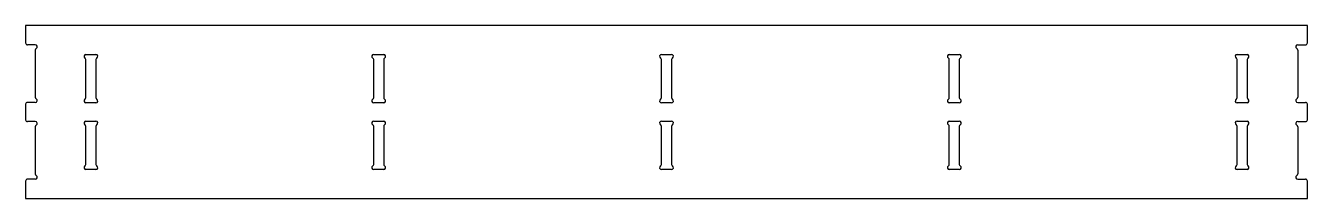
# Model space of a CAD drawing. Header units: millimetres. Extents: x -334 to 334, y 0 to 90.
import ezdxf

# ---------------------------------------------------------------- set-up
doc = ezdxf.new("R2010")
doc.units = ezdxf.units.MM

msp = doc.modelspace()

# ---------------------------------------------------------------- linework, layer by layer
at = {"color": 7, "linetype": 'Continuous', "lineweight": 25}
for p, q in [((334, 90), (-334, 90)), ((-334, 90), (-334, 81)), ((334, 81), (334, 90)), ((-329, 80), (-333, 80)), ((-329, 77.27), (-329, 52.73)), ((-302.6, 75), (-297.4, 75)), ((-152.6, 75), (-147.4, 75)), ((-2.6, 75), (2.6, 75)), ((147.4, 75), (152.6, 75)), ((297.4, 75), (302.6, 75)), ((329, 80), (333, 80)), ((329, 77.27), (329, 52.73)), ((-302.6, 52.53), (-302.6, 72.27)), ((-297.4, 72.27), (-297.4, 52.53)), ((-152.6, 52.53), (-152.6, 72.27)), ((-147.4, 72.27), (-147.4, 52.53)), ((-2.6, 52.53), (-2.6, 72.27)), ((2.6, 72.27), (2.6, 52.53)), ((147.4, 52.53), (147.4, 72.27)), ((152.6, 72.27), (152.6, 52.53)), ((297.4, 52.53), (297.4, 72.27)), ((302.6, 72.27), (302.6, 52.53)), ((-334, 49), (-334, 41)), ((-329, 50), (-333, 50)), ((-297.4, 49.8), (-302.6, 49.8)), ((-147.4, 49.8), (-152.6, 49.8)), ((2.6, 49.8), (-2.6, 49.8)), ((152.6, 49.8), (147.4, 49.8)), ((302.6, 49.8), (297.4, 49.8)), ((329, 50), (333, 50)), ((334, 41), (334, 49)), ((-302.6, 40.2), (-297.4, 40.2)), ((-152.6, 40.2), (-147.4, 40.2)), ((-2.6, 40.2), (2.6, 40.2)), ((147.4, 40.2), (152.6, 40.2)), ((297.4, 40.2), (302.6, 40.2)), ((-329, 40), (-333, 40)), ((-329, 37.27), (-329, 12.73)), ((-302.6, 17.73), (-302.6, 37.47)), ((-297.4, 37.47), (-297.4, 17.73)), ((-152.6, 17.73), (-152.6, 37.47)), ((-147.4, 37.47), (-147.4, 17.73)), ((-2.6, 17.73), (-2.6, 37.47)), ((2.6, 37.47), (2.6, 17.73)), ((147.4, 17.73), (147.4, 37.47)), ((152.6, 37.47), (152.6, 17.73)), ((297.4, 17.73), (297.4, 37.47)), ((302.6, 37.47), (302.6, 17.73)), ((329, 40), (333, 40)), ((329, 37.27), (329, 12.73)), ((-297.4, 15), (-302.6, 15)), ((-147.4, 15), (-152.6, 15)), ((2.6, 15), (-2.6, 15)), ((152.6, 15), (147.4, 15)), ((302.6, 15), (297.4, 15)), ((-334, 9), (-334, 0)), ((-329, 10), (-333, 10)), ((329, 10), (333, 10)), ((334, 0), (334, 9)), ((-334, 0), (334, 0))]:
    msp.add_line(p, q, dxfattribs=at)
for centre, start, end in [((-333, 81), 180, 270), ((333, 81), 270, 0), ((-329, 79), 300, 90), ((-328, 77.27), 120, 180), ((-302.6, 74), 90, 240), ((-297.4, 74), 300, 90), ((-152.6, 74), 90, 240), ((-147.4, 74), 300, 90), ((-2.6, 74), 90, 240), ((2.6, 74), 300, 90), ((147.4, 74), 90, 240), ((152.6, 74), 300, 90), ((297.4, 74), 90, 240), ((302.6, 74), 300, 90), ((329, 79), 90, 240), ((328, 77.27), 0, 60), ((-303.6, 72.27), 0, 60), ((-296.4, 72.27), 120, 180), ((-153.6, 72.27), 0, 60), ((-146.4, 72.27), 120, 180), ((-3.6, 72.27), 0, 60), ((3.6, 72.27), 120, 180), ((146.4, 72.27), 0, 60), ((153.6, 72.27), 120, 180), ((296.4, 72.27), 0, 60), ((303.6, 72.27), 120, 180), ((-333, 49), 90, 180), ((-328, 52.73), 180, 240), ((-329, 51), 270, 60), ((-302.6, 50.8), 120, 270), ((-303.6, 52.53), 300, 0), ((-296.4, 52.53), 180, 240), ((-297.4, 50.8), 270, 60), ((-152.6, 50.8), 120, 270), ((-153.6, 52.53), 300, 0), ((-146.4, 52.53), 180, 240), ((-147.4, 50.8), 270, 60), ((-2.6, 50.8), 120, 270), ((-3.6, 52.53), 300, 0), ((3.6, 52.53), 180, 240), ((2.6, 50.8), 270, 60), ((147.4, 50.8), 120, 270), ((146.4, 52.53), 300, 0), ((153.6, 52.53), 180, 240), ((152.6, 50.8), 270, 60), ((297.4, 50.8), 120, 270), ((296.4, 52.53), 300, 0), ((303.6, 52.53), 180, 240), ((302.6, 50.8), 270, 60), ((329, 51), 120, 270), ((328, 52.73), 300, 0), ((333, 49), 0, 90), ((-333, 41), 180, 270), ((-302.6, 39.2), 90, 240), ((-297.4, 39.2), 300, 90), ((-152.6, 39.2), 90, 240), ((-147.4, 39.2), 300, 90), ((-2.6, 39.2), 90, 240), ((2.6, 39.2), 300, 90), ((147.4, 39.2), 90, 240), ((152.6, 39.2), 300, 90), ((297.4, 39.2), 90, 240), ((302.6, 39.2), 300, 90), ((333, 41), 270, 0), ((-329, 39), 300, 90), ((-328, 37.27), 120, 180), ((-303.6, 37.47), 0, 60), ((-296.4, 37.47), 120, 180), ((-153.6, 37.47), 0, 60), ((-146.4, 37.47), 120, 180), ((-3.6, 37.47), 0, 60), ((3.6, 37.47), 120, 180), ((146.4, 37.47), 0, 60), ((153.6, 37.47), 120, 180), ((296.4, 37.47), 0, 60), ((303.6, 37.47), 120, 180), ((329, 39), 90, 240), ((328, 37.27), 0, 60), ((-302.6, 16), 120, 270), ((-303.6, 17.73), 300, 0), ((-296.4, 17.73), 180, 240), ((-297.4, 16), 270, 60), ((-152.6, 16), 120, 270), ((-153.6, 17.73), 300, 0), ((-146.4, 17.73), 180, 240), ((-147.4, 16), 270, 60), ((-2.6, 16), 120, 270), ((-3.6, 17.73), 300, 0), ((3.6, 17.73), 180, 240), ((2.6, 16), 270, 60), ((147.4, 16), 120, 270), ((146.4, 17.73), 300, 0), ((153.6, 17.73), 180, 240), ((152.6, 16), 270, 60), ((297.4, 16), 120, 270), ((296.4, 17.73), 300, 0), ((303.6, 17.73), 180, 240), ((302.6, 16), 270, 60), ((-333, 9), 90, 180), ((-328, 12.73), 180, 240), ((-329, 11), 270, 60), ((329, 11), 120, 270), ((328, 12.73), 300, 0), ((333, 9), 0, 90)]:
    msp.add_arc(centre, 1, start, end, dxfattribs=at)

doc.saveas('drawing.dxf')
